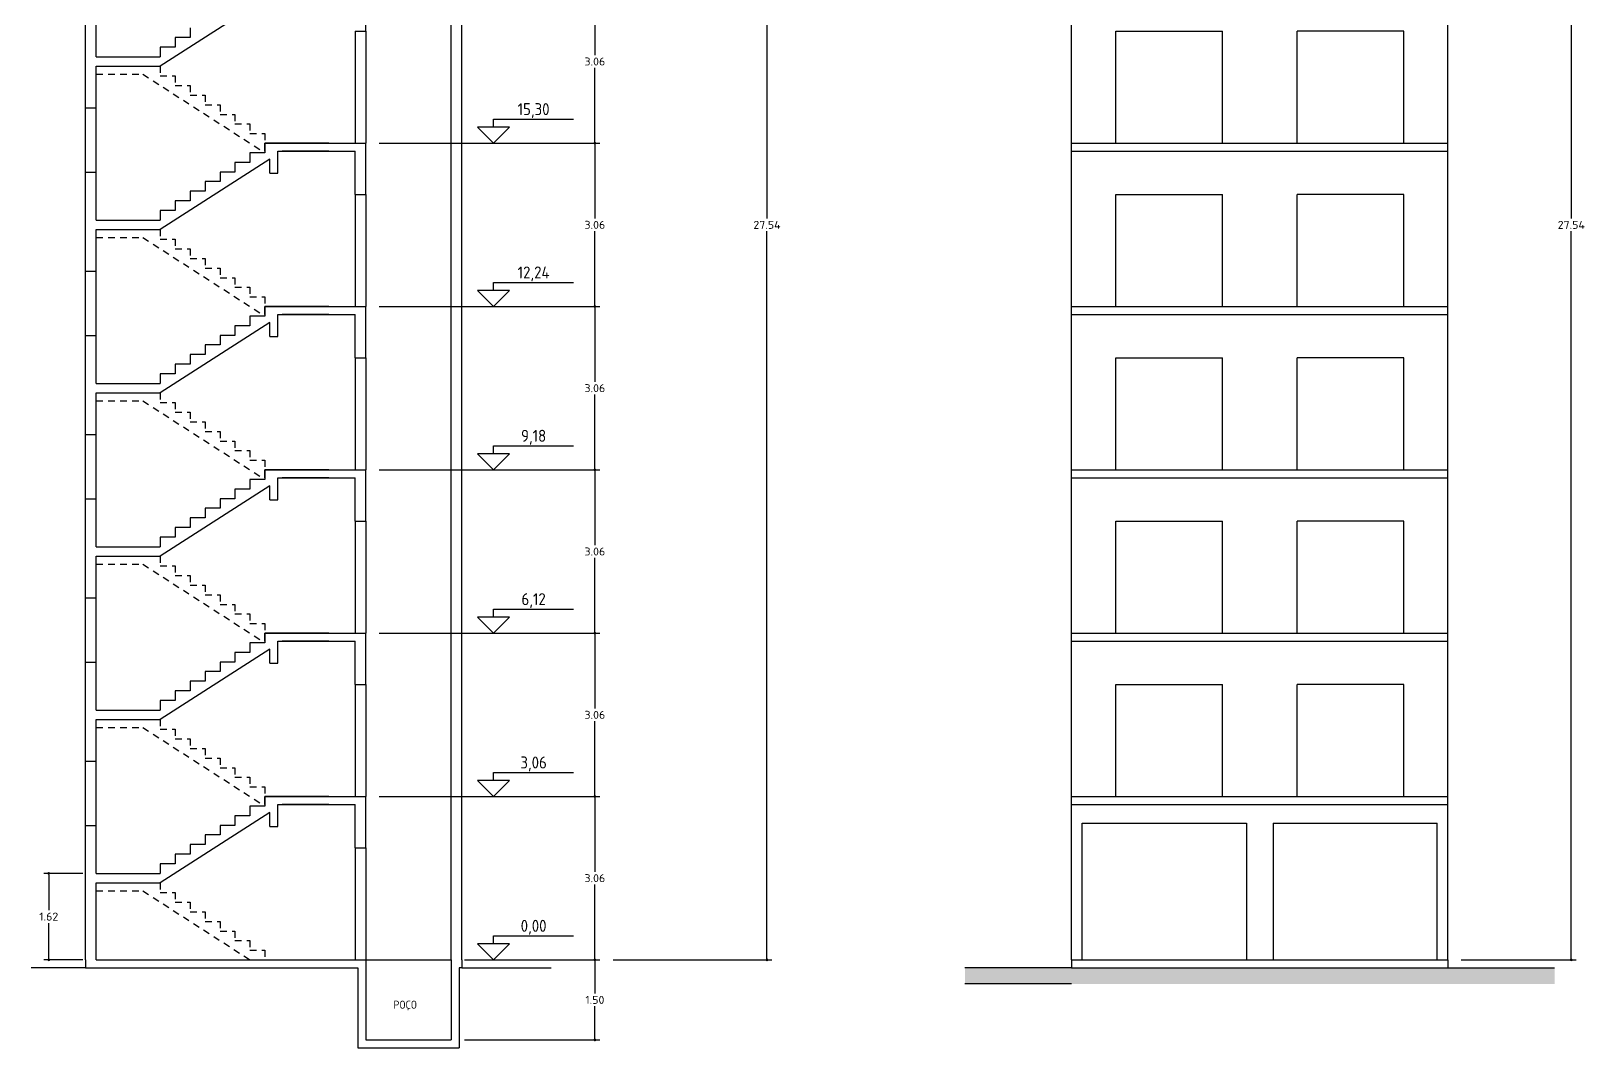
# Model space of a CAD drawing. Extents: x -45.1 to 25.3, y 0 to 51.8.
# Drawn here: x -42.15 to -13.03, y 18.2 to 37.25 of the extents above; entities that cross this region are included whole.
import ezdxf
from ezdxf.enums import TextEntityAlignment as Align

# ---------------------------------------------------------------- set-up
doc = ezdxf.new("R2010")
doc.units = 0
doc.header["$MEASUREMENT"] = 0
doc.linetypes.add('HIDDEN2', pattern=[0.1875, 0.125, -0.0625])
doc.layers.get('0').update_dxf_attribs({"linetype": 'CONTINUOUS'})
doc.layers.get('Defpoints').update_dxf_attribs({"linetype": 'CONTINUOUS'})
for name, color, linetype in [('COTA', 1, 'CONTINUOUS'), ('PAREDE', 4, 'CONTINUOUS'), ('PROJECAO', 1, 'HIDDEN2'), ('VISTA', 251, 'CONTINUOUS')]:
    doc.layers.add(name, color=color, linetype=linetype)
doc.styles.get("Standard").update_dxf_attribs({"font": 'isocp.shx', "width": 1.2})
doc.styles.add('TCTABELA-TXT', font='isocp.shx')
doc.dimstyles.new('eixos', dxfattribs={"dimscale": 0.5, "dimtxt": 0.3, "dimasz": 0.1, "dimexe": 0.18, "dimexo": 0.5, "dimgap": 0.09, "dimtad": 0, "dimtih": 1, "dimtoh": 1, "dimzin": 0, "dimdsep": 46, "dimtxsty": 'Standard', "dimblk": 'DOT', "dimcen": 0.09, "dimadec": 0, "dimazin": 0, "dimtfac": 1, "dimtofl": 0, "dimtmove": 0, "dimatfit": 3, "dimfxl": 1, "dimtolj": 1, "dimtzin": 0, "dimarcsym": 0})

# ---------------------------------------------------------------- blocks, each defined once
blk = doc.blocks.new('_Dot')
at = {"color": 0, "linetype": 'ByBlock', "lineweight": -2}
blk.add_line((-0.5, 0), (-1, 0), dxfattribs=at)
at = {"color": 0, "linetype": 'ByBlock', "const_width": 0.5}
blk.add_lwpolyline([(-0.25, 0, 1), (0.25, 0, 1)], format="xyb", close=True, dxfattribs=at)
blk = doc.blocks.new('*D71')
at = {"layer": 'COTA', "color": 0, "lineweight": -2, "transparency": 16777216}
for p, q in [((-41.179, 21.473), (-41.909, 21.473)), ((-41.819, 21.423), (-41.819, 20.783)), ((-41.819, 19.903), (-41.819, 20.543)), ((-41.179, 19.853), (-41.909, 19.853))]:
    blk.add_line(p, q, dxfattribs=at)
at = {"layer": 'Defpoints', "color": 0, "transparency": 16777216}
for p in [(-40.929, 21.473), (-41.819, 19.853), (-40.929, 19.853)]:
    blk.add_point(p, dxfattribs=at)
at = {"layer": 'COTA', "color": 0, "lineweight": -2, "transparency": 16777216, "xscale": 0.05, "yscale": 0.05, "zscale": 0.05}
for p, rotation in [((-41.819, 21.473), 90), ((-41.819, 19.853), 270)]:
    blk.add_blockref('_Dot', p, dxfattribs=dict(at, rotation=rotation))
at = {"layer": 'COTA', "color": 0, "transparency": 16777216, "insert": (-41.819, 20.663), "char_height": 0.15, "attachment_point": 5}
blk.add_mtext('\\A1;1.62', dxfattribs=at)
blk = doc.blocks.new('*D73')
at = {"layer": 'COTA', "color": 0, "lineweight": -2, "transparency": 16777216}
for p, q in [((-35.629, 22.913), (-31.495, 22.913)), ((-31.585, 22.863), (-31.585, 21.503)), ((-31.585, 19.903), (-31.585, 21.263)), ((-34.029, 19.853), (-31.495, 19.853))]:
    blk.add_line(p, q, dxfattribs=at)
at = {"layer": 'Defpoints', "color": 0, "transparency": 16777216}
for p in [(-35.879, 22.913), (-31.585, 22.913), (-34.279, 19.853)]:
    blk.add_point(p, dxfattribs=at)
at = {"layer": 'COTA', "color": 0, "lineweight": -2, "transparency": 16777216, "xscale": 0.05, "yscale": 0.05, "zscale": 0.05}
for p, rotation in [((-31.585, 22.913), 90), ((-31.585, 19.853), 270)]:
    blk.add_blockref('_Dot', p, dxfattribs=dict(at, rotation=rotation))
at = {"layer": 'COTA', "color": 0, "transparency": 16777216, "insert": (-31.585, 21.383), "char_height": 0.15, "attachment_point": 5}
blk.add_mtext('\\A1;3.06', dxfattribs=at)
blk = doc.blocks.new('*D74')
at = {"layer": 'COTA', "color": 0, "lineweight": -2, "transparency": 16777216}
for p, q in [((-34.029, 19.853), (-31.495, 19.853)), ((-31.585, 19.803), (-31.585, 19.223)), ((-31.585, 18.403), (-31.585, 18.983)), ((-34.029, 18.353), (-31.495, 18.353))]:
    blk.add_line(p, q, dxfattribs=at)
at = {"layer": 'Defpoints', "color": 0, "transparency": 16777216}
for p in [(-34.279, 19.853), (-34.279, 18.353), (-31.585, 18.353)]:
    blk.add_point(p, dxfattribs=at)
at = {"layer": 'COTA', "color": 0, "lineweight": -2, "transparency": 16777216, "xscale": 0.05, "yscale": 0.05, "zscale": 0.05}
for p, rotation in [((-31.585, 19.853), 90), ((-31.585, 18.353), 270)]:
    blk.add_blockref('_Dot', p, dxfattribs=dict(at, rotation=rotation))
at = {"layer": 'COTA', "color": 0, "transparency": 16777216, "insert": (-31.585, 19.103), "char_height": 0.15, "attachment_point": 5}
blk.add_mtext('\\A1;1.50', dxfattribs=at)
blk = doc.blocks.new('*D75')
at = {"layer": 'COTA', "color": 0, "lineweight": -2, "transparency": 16777216}
for p, q in [((-35.629, 25.973), (-31.495, 25.973)), ((-31.585, 25.923), (-31.585, 24.563)), ((-31.585, 22.963), (-31.585, 24.323)), ((-35.629, 22.913), (-31.495, 22.913))]:
    blk.add_line(p, q, dxfattribs=at)
at = {"layer": 'Defpoints', "color": 0, "transparency": 16777216}
for p in [(-35.879, 25.973), (-31.585, 25.973), (-35.879, 22.913)]:
    blk.add_point(p, dxfattribs=at)
at = {"layer": 'COTA', "color": 0, "lineweight": -2, "transparency": 16777216, "xscale": 0.05, "yscale": 0.05, "zscale": 0.05}
for p, rotation in [((-31.585, 25.973), 90), ((-31.585, 22.913), 270)]:
    blk.add_blockref('_Dot', p, dxfattribs=dict(at, rotation=rotation))
at = {"layer": 'COTA', "color": 0, "transparency": 16777216, "insert": (-31.585, 24.443), "char_height": 0.15, "attachment_point": 5}
blk.add_mtext('\\A1;3.06', dxfattribs=at)
blk = doc.blocks.new('*D76')
at = {"layer": 'COTA', "color": 0, "lineweight": -2, "transparency": 16777216}
for p, q in [((-35.629, 29.033), (-31.495, 29.033)), ((-31.585, 28.983), (-31.585, 27.623)), ((-31.585, 26.023), (-31.585, 27.383)), ((-35.629, 25.973), (-31.495, 25.973))]:
    blk.add_line(p, q, dxfattribs=at)
at = {"layer": 'Defpoints', "color": 0, "transparency": 16777216}
for p in [(-35.879, 29.033), (-31.585, 29.033), (-35.879, 25.973)]:
    blk.add_point(p, dxfattribs=at)
at = {"layer": 'COTA', "color": 0, "lineweight": -2, "transparency": 16777216, "xscale": 0.05, "yscale": 0.05, "zscale": 0.05}
for p, rotation in [((-31.585, 29.033), 90), ((-31.585, 25.973), 270)]:
    blk.add_blockref('_Dot', p, dxfattribs=dict(at, rotation=rotation))
at = {"layer": 'COTA', "color": 0, "transparency": 16777216, "insert": (-31.585, 27.503), "char_height": 0.15, "attachment_point": 5}
blk.add_mtext('\\A1;3.06', dxfattribs=at)
blk = doc.blocks.new('*D77')
at = {"layer": 'COTA', "color": 0, "lineweight": -2, "transparency": 16777216}
for p, q in [((-35.629, 32.093), (-31.495, 32.093)), ((-31.585, 32.043), (-31.585, 30.683)), ((-31.585, 29.083), (-31.585, 30.443)), ((-35.629, 29.033), (-31.495, 29.033))]:
    blk.add_line(p, q, dxfattribs=at)
at = {"layer": 'Defpoints', "color": 0, "transparency": 16777216}
for p in [(-35.879, 32.093), (-31.585, 32.093), (-35.879, 29.033)]:
    blk.add_point(p, dxfattribs=at)
at = {"layer": 'COTA', "color": 0, "lineweight": -2, "transparency": 16777216, "xscale": 0.05, "yscale": 0.05, "zscale": 0.05}
for p, rotation in [((-31.585, 32.093), 90), ((-31.585, 29.033), 270)]:
    blk.add_blockref('_Dot', p, dxfattribs=dict(at, rotation=rotation))
at = {"layer": 'COTA', "color": 0, "transparency": 16777216, "insert": (-31.585, 30.563), "char_height": 0.15, "attachment_point": 5}
blk.add_mtext('\\A1;3.06', dxfattribs=at)
blk = doc.blocks.new('*D78')
at = {"layer": 'COTA', "color": 0, "lineweight": -2, "transparency": 16777216}
for p, q in [((-35.629, 35.153), (-31.495, 35.153)), ((-31.585, 35.103), (-31.585, 33.743)), ((-31.585, 32.143), (-31.585, 33.503)), ((-35.629, 32.093), (-31.495, 32.093))]:
    blk.add_line(p, q, dxfattribs=at)
at = {"layer": 'Defpoints', "color": 0, "transparency": 16777216}
for p in [(-35.879, 35.153), (-31.585, 35.153), (-35.879, 32.093)]:
    blk.add_point(p, dxfattribs=at)
at = {"layer": 'COTA', "color": 0, "lineweight": -2, "transparency": 16777216, "xscale": 0.05, "yscale": 0.05, "zscale": 0.05}
for p, rotation in [((-31.585, 35.153), 90), ((-31.585, 32.093), 270)]:
    blk.add_blockref('_Dot', p, dxfattribs=dict(at, rotation=rotation))
at = {"layer": 'COTA', "color": 0, "transparency": 16777216, "insert": (-31.585, 33.623), "char_height": 0.15, "attachment_point": 5}
blk.add_mtext('\\A1;3.06', dxfattribs=at)
blk = doc.blocks.new('*D79')
at = {"layer": 'COTA', "color": 0, "lineweight": -2, "transparency": 16777216}
for p, q in [((-35.629, 38.213), (-31.495, 38.213)), ((-31.585, 38.163), (-31.585, 36.803)), ((-31.585, 35.203), (-31.585, 36.563)), ((-35.629, 35.153), (-31.495, 35.153))]:
    blk.add_line(p, q, dxfattribs=at)
at = {"layer": 'Defpoints', "color": 0, "transparency": 16777216}
for p in [(-35.879, 38.213), (-31.585, 38.213), (-35.879, 35.153)]:
    blk.add_point(p, dxfattribs=at)
at = {"layer": 'COTA', "color": 0, "lineweight": -2, "transparency": 16777216, "xscale": 0.05, "yscale": 0.05, "zscale": 0.05}
for p, rotation in [((-31.585, 38.213), 90), ((-31.585, 35.153), 270)]:
    blk.add_blockref('_Dot', p, dxfattribs=dict(at, rotation=rotation))
at = {"layer": 'COTA', "color": 0, "transparency": 16777216, "insert": (-31.585, 36.683), "char_height": 0.15, "attachment_point": 5}
blk.add_mtext('\\A1;3.06', dxfattribs=at)
blk = doc.blocks.new('*D86')
at = {"layer": 'COTA', "color": 0, "lineweight": -2, "transparency": 16777216}
for p, q in [((-31.245, 47.393), (-28.27, 47.393)), ((-28.36, 47.343), (-28.36, 33.743)), ((-28.36, 19.903), (-28.36, 33.503)), ((-31.245, 19.853), (-28.27, 19.853))]:
    blk.add_line(p, q, dxfattribs=at)
at = {"layer": 'Defpoints', "color": 0, "transparency": 16777216}
for p in [(-31.495, 47.393), (-31.495, 19.853), (-28.36, 19.853)]:
    blk.add_point(p, dxfattribs=at)
at = {"layer": 'COTA', "color": 0, "lineweight": -2, "transparency": 16777216, "xscale": 0.05, "yscale": 0.05, "zscale": 0.05}
for p, rotation in [((-28.36, 47.393), 90), ((-28.36, 19.853), 270)]:
    blk.add_blockref('_Dot', p, dxfattribs=dict(at, rotation=rotation))
at = {"layer": 'COTA', "color": 0, "transparency": 16777216, "insert": (-28.36, 33.623), "char_height": 0.15, "attachment_point": 5}
blk.add_mtext('\\A1;27.54', dxfattribs=at)
blk = doc.blocks.new('SE01')
for p, q in [((0, 0.2), (0, 0.3)), ((0, 0.3), (1, 0.3))]:
    blk.add_line(p, q)
blk.add_lwpolyline([(0, 0), (0.2, 0.2), (-0.2, 0.2)], close=True)
blk.add_attdef('100', text='', height=0.15).set_placement((0.5, 0.35), align=Align.CENTER)
blk = doc.blocks.new('*D94')
at = {"layer": 'COTA', "color": 0, "lineweight": -2, "transparency": 16777216}
for p, q in [((-15.351, 47.393), (-13.198, 47.393)), ((-13.288, 47.343), (-13.288, 33.743)), ((-13.288, 19.903), (-13.288, 33.503)), ((-15.351, 19.853), (-13.198, 19.853))]:
    blk.add_line(p, q, dxfattribs=at)
at = {"layer": 'Defpoints', "color": 0, "transparency": 16777216}
for p in [(-15.601, 47.393), (-13.288, 47.393), (-15.601, 19.853)]:
    blk.add_point(p, dxfattribs=at)
at = {"layer": 'COTA', "color": 0, "lineweight": -2, "transparency": 16777216, "xscale": 0.05, "yscale": 0.05, "zscale": 0.05}
for p, rotation in [((-13.288, 47.393), 90), ((-13.288, 19.853), 270)]:
    blk.add_blockref('_Dot', p, dxfattribs=dict(at, rotation=rotation))
at = {"layer": 'COTA', "color": 0, "transparency": 16777216, "insert": (-13.288, 33.623), "char_height": 0.15, "attachment_point": 5}
blk.add_mtext('\\A1;27.54', dxfattribs=at)

msp = doc.modelspace()

# ---------------------------------------------------------------- linework, layer by layer
for p, q in [((-22.651, 19.853), (-22.651, 48.693)), ((-15.601, 19.853), (-15.601, 48.693)), ((-21.826, 37.253), (-19.826, 37.253)), ((-21.826, 35.153), (-21.826, 37.253)), ((-19.826, 35.153), (-19.826, 37.253)), ((-16.426, 37.253), (-18.426, 37.253)), ((-18.426, 35.153), (-18.426, 37.253)), ((-16.426, 35.153), (-16.426, 37.253)), ((-22.651, 35.153), (-15.601, 35.153)), ((-22.651, 35.003), (-15.601, 35.003)), ((-21.826, 34.193), (-19.826, 34.193)), ((-21.826, 32.093), (-21.826, 34.193)), ((-19.826, 32.093), (-19.826, 34.193)), ((-16.426, 34.193), (-18.426, 34.193)), ((-18.426, 32.093), (-18.426, 34.193)), ((-16.426, 32.093), (-16.426, 34.193)), ((-22.651, 32.093), (-15.601, 32.093)), ((-22.651, 31.943), (-15.601, 31.943)), ((-21.826, 31.133), (-19.826, 31.133)), ((-21.826, 29.033), (-21.826, 31.133)), ((-19.826, 29.033), (-19.826, 31.133)), ((-16.426, 31.133), (-18.426, 31.133)), ((-18.426, 29.033), (-18.426, 31.133)), ((-16.426, 29.033), (-16.426, 31.133)), ((-22.651, 29.033), (-15.601, 29.033)), ((-22.651, 28.883), (-15.601, 28.883)), ((-21.826, 28.073), (-19.826, 28.073)), ((-21.826, 25.973), (-21.826, 28.073)), ((-19.826, 25.973), (-19.826, 28.073)), ((-16.426, 28.073), (-18.426, 28.073)), ((-18.426, 25.973), (-18.426, 28.073)), ((-16.426, 25.973), (-16.426, 28.073)), ((-22.651, 25.973), (-15.601, 25.973)), ((-22.651, 25.823), (-15.601, 25.823)), ((-21.826, 22.913), (-21.826, 25.013)), ((-21.826, 25.013), (-19.826, 25.013)), ((-19.826, 22.913), (-19.826, 25.013)), ((-16.426, 25.013), (-18.426, 25.013)), ((-18.426, 22.913), (-18.426, 25.013)), ((-16.426, 22.913), (-16.426, 25.013)), ((-22.651, 22.913), (-15.601, 22.913)), ((-22.651, 22.763), (-15.601, 22.763)), ((-22.451, 19.853), (-22.451, 22.413)), ((-22.451, 22.413), (-19.376, 22.413)), ((-19.376, 22.413), (-19.376, 19.853)), ((-18.876, 22.413), (-18.876, 19.853)), ((-18.876, 22.413), (-15.801, 22.413)), ((-15.801, 19.853), (-15.801, 22.413)), ((-22.651, 19.853), (-15.601, 19.853)), ((-22.651, 19.853), (-22.651, 19.703)), ((-15.601, 19.853), (-15.601, 19.703))]:
    msp.add_line(p, q)
at = {"layer": 'PAREDE'}
for p, q in [((-35.879, 37.253), (-35.879, 38.213)), ((-34.279, 35.153), (-34.279, 38.213)), ((-34.079, 35.153), (-34.079, 38.213)), ((-37.679, 37.913), (-39.732, 36.593)), ((-41.129, 35.813), (-41.129, 37.673)), ((-40.929, 36.773), (-40.929, 37.673)), ((-39.169, 37.313), (-39.169, 37.133)), ((-39.169, 37.133), (-39.449, 37.133)), ((-39.449, 37.133), (-39.449, 36.953)), ((-36.079, 37.253), (-35.879, 37.253)), ((-40.929, 36.773), (-39.729, 36.773)), ((-39.449, 36.953), (-39.729, 36.953)), ((-39.729, 36.953), (-39.729, 36.773)), ((-40.929, 36.593), (-39.729, 36.593)), ((-40.929, 35.813), (-40.929, 36.593)), ((-41.129, 35.813), (-40.929, 35.813)), ((-37.769, 34.973), (-38.049, 34.973)), ((-38.049, 34.973), (-38.049, 34.793)), ((-37.769, 35.153), (-35.879, 35.153)), ((-37.769, 35.003), (-37.769, 35.153)), ((-36.569, 35.153), (-37.769, 35.153)), ((-37.769, 35.153), (-37.769, 34.973)), ((-37.529, 35.003), (-36.079, 35.003)), ((-37.529, 34.593), (-37.529, 35.003)), ((-36.569, 35.003), (-37.445, 35.003)), ((-36.079, 34.193), (-36.079, 35.003)), ((-35.879, 34.193), (-35.879, 35.153)), ((-34.279, 32.093), (-34.279, 35.153)), ((-34.079, 32.093), (-34.079, 35.153)), ((-37.679, 34.853), (-39.732, 33.533)), ((-38.049, 34.793), (-38.329, 34.793)), ((-38.329, 34.793), (-38.329, 34.613)), ((-37.679, 34.593), (-37.679, 34.853)), ((-41.129, 34.613), (-40.929, 34.613)), ((-41.129, 32.753), (-41.129, 34.613)), ((-40.929, 33.713), (-40.929, 34.613)), ((-38.609, 34.433), (-38.889, 34.433)), ((-38.889, 34.433), (-38.889, 34.253)), ((-38.329, 34.613), (-38.609, 34.613)), ((-38.609, 34.613), (-38.609, 34.433)), ((-37.679, 34.593), (-37.529, 34.593)), ((-39.169, 34.073), (-39.449, 34.073)), ((-39.449, 34.073), (-39.449, 33.893)), ((-38.889, 34.253), (-39.169, 34.253)), ((-39.169, 34.253), (-39.169, 34.073)), ((-36.079, 34.193), (-35.879, 34.193)), ((-39.449, 33.893), (-39.729, 33.893)), ((-39.729, 33.893), (-39.729, 33.713)), ((-40.929, 33.713), (-39.729, 33.713)), ((-40.929, 33.533), (-39.729, 33.533)), ((-40.929, 32.753), (-40.929, 33.533)), ((-41.129, 32.753), (-40.929, 32.753)), ((-37.769, 32.093), (-35.879, 32.093)), ((-37.769, 31.943), (-37.769, 32.093)), ((-36.569, 32.093), (-37.769, 32.093)), ((-37.769, 32.093), (-37.769, 31.913)), ((-35.879, 31.133), (-35.879, 32.093)), ((-34.279, 29.033), (-34.279, 32.093)), ((-34.079, 29.033), (-34.079, 32.093)), ((-37.679, 31.793), (-39.732, 30.473)), ((-37.769, 31.913), (-38.049, 31.913)), ((-38.049, 31.913), (-38.049, 31.733)), ((-37.679, 31.533), (-37.679, 31.793)), ((-37.529, 31.943), (-36.079, 31.943)), ((-37.529, 31.533), (-37.529, 31.943)), ((-36.569, 31.943), (-37.445, 31.943)), ((-36.079, 31.133), (-36.079, 31.943)), ((-41.129, 31.553), (-40.929, 31.553)), ((-41.129, 29.693), (-41.129, 31.553)), ((-40.929, 30.653), (-40.929, 31.553)), ((-38.329, 31.553), (-38.609, 31.553)), ((-38.609, 31.553), (-38.609, 31.373)), ((-38.049, 31.733), (-38.329, 31.733)), ((-38.329, 31.733), (-38.329, 31.553)), ((-37.679, 31.533), (-37.529, 31.533)), ((-38.889, 31.193), (-39.169, 31.193)), ((-39.169, 31.193), (-39.169, 31.013)), ((-38.609, 31.373), (-38.889, 31.373)), ((-38.889, 31.373), (-38.889, 31.193)), ((-39.169, 31.013), (-39.449, 31.013)), ((-39.449, 31.013), (-39.449, 30.833)), ((-36.079, 31.133), (-35.879, 31.133)), ((-40.929, 30.653), (-39.729, 30.653)), ((-39.449, 30.833), (-39.729, 30.833)), ((-39.729, 30.833), (-39.729, 30.653)), ((-40.929, 30.473), (-39.729, 30.473)), ((-40.929, 29.693), (-40.929, 30.473)), ((-41.129, 29.693), (-40.929, 29.693)), ((-37.769, 28.853), (-38.049, 28.853)), ((-38.049, 28.853), (-38.049, 28.673)), ((-37.769, 29.033), (-35.879, 29.033)), ((-37.769, 28.883), (-37.769, 29.033)), ((-36.569, 29.033), (-37.769, 29.033)), ((-37.769, 29.033), (-37.769, 28.853)), ((-37.529, 28.883), (-36.079, 28.883)), ((-37.529, 28.473), (-37.529, 28.883)), ((-36.569, 28.883), (-37.445, 28.883)), ((-36.079, 28.073), (-36.079, 28.883)), ((-35.879, 28.073), (-35.879, 29.033)), ((-34.279, 25.973), (-34.279, 29.033)), ((-34.079, 25.973), (-34.079, 29.033)), ((-37.679, 28.733), (-39.732, 27.413)), ((-38.049, 28.673), (-38.329, 28.673)), ((-38.329, 28.673), (-38.329, 28.493)), ((-37.679, 28.473), (-37.679, 28.733)), ((-41.129, 28.493), (-40.929, 28.493)), ((-41.129, 26.633), (-41.129, 28.493)), ((-40.929, 27.593), (-40.929, 28.493)), ((-38.609, 28.313), (-38.889, 28.313)), ((-38.889, 28.313), (-38.889, 28.133)), ((-38.329, 28.493), (-38.609, 28.493)), ((-38.609, 28.493), (-38.609, 28.313)), ((-37.679, 28.473), (-37.529, 28.473)), ((-39.169, 27.953), (-39.449, 27.953)), ((-39.449, 27.953), (-39.449, 27.773)), ((-38.889, 28.133), (-39.169, 28.133)), ((-39.169, 28.133), (-39.169, 27.953)), ((-36.079, 28.073), (-35.879, 28.073)), ((-39.449, 27.773), (-39.729, 27.773)), ((-39.729, 27.773), (-39.729, 27.593)), ((-40.929, 27.593), (-39.729, 27.593)), ((-40.929, 27.413), (-39.729, 27.413)), ((-40.929, 26.633), (-40.929, 27.413)), ((-41.129, 26.633), (-40.929, 26.633)), ((-37.769, 25.973), (-35.879, 25.973)), ((-37.769, 25.823), (-37.769, 25.973)), ((-36.569, 25.973), (-37.769, 25.973)), ((-37.769, 25.973), (-37.769, 25.793)), ((-35.879, 25.013), (-35.879, 25.973)), ((-34.279, 22.913), (-34.279, 25.973)), ((-34.079, 22.913), (-34.079, 25.973)), ((-37.679, 25.673), (-39.732, 24.353)), ((-37.769, 25.793), (-38.049, 25.793)), ((-38.049, 25.793), (-38.049, 25.613)), ((-37.679, 25.413), (-37.679, 25.673)), ((-37.529, 25.823), (-36.079, 25.823)), ((-37.529, 25.413), (-37.529, 25.823)), ((-36.569, 25.823), (-37.445, 25.823)), ((-36.079, 25.013), (-36.079, 25.823)), ((-41.129, 23.573), (-41.129, 25.433)), ((-41.129, 25.433), (-40.929, 25.433)), ((-40.929, 24.533), (-40.929, 25.433)), ((-38.329, 25.433), (-38.609, 25.433)), ((-38.609, 25.433), (-38.609, 25.253)), ((-38.049, 25.613), (-38.329, 25.613)), ((-38.329, 25.613), (-38.329, 25.433)), ((-37.679, 25.413), (-37.529, 25.413)), ((-38.889, 25.073), (-39.169, 25.073)), ((-39.169, 25.073), (-39.169, 24.893)), ((-38.609, 25.253), (-38.889, 25.253)), ((-38.889, 25.253), (-38.889, 25.073)), ((-39.169, 24.893), (-39.449, 24.893)), ((-39.449, 24.893), (-39.449, 24.713)), ((-36.079, 25.013), (-35.879, 25.013)), ((-40.929, 24.533), (-39.729, 24.533)), ((-39.449, 24.713), (-39.729, 24.713)), ((-39.729, 24.713), (-39.729, 24.533)), ((-40.929, 24.353), (-39.729, 24.353)), ((-40.929, 23.573), (-40.929, 24.353)), ((-41.129, 23.573), (-40.929, 23.573)), ((-37.769, 22.733), (-38.049, 22.733)), ((-38.049, 22.733), (-38.049, 22.553)), ((-37.769, 22.913), (-35.879, 22.913)), ((-37.769, 22.763), (-37.769, 22.913)), ((-36.569, 22.913), (-37.769, 22.913)), ((-37.769, 22.913), (-37.769, 22.733)), ((-37.529, 22.353), (-37.529, 22.763)), ((-37.529, 22.763), (-36.079, 22.763)), ((-36.569, 22.763), (-37.445, 22.763)), ((-36.079, 21.953), (-36.079, 22.763)), ((-35.879, 21.953), (-35.879, 22.913)), ((-34.279, 19.853), (-34.279, 22.913)), ((-34.079, 19.853), (-34.079, 22.913)), ((-37.679, 22.613), (-39.732, 21.293)), ((-38.049, 22.553), (-38.329, 22.553)), ((-38.329, 22.553), (-38.329, 22.373)), ((-37.679, 22.353), (-37.679, 22.613)), ((-41.129, 19.853), (-41.129, 22.373)), ((-41.129, 22.373), (-40.929, 22.373)), ((-40.929, 21.473), (-40.929, 22.373)), ((-38.609, 22.193), (-38.889, 22.193)), ((-38.889, 22.193), (-38.889, 22.013)), ((-38.329, 22.373), (-38.609, 22.373)), ((-38.609, 22.373), (-38.609, 22.193)), ((-37.679, 22.353), (-37.529, 22.353)), ((-38.889, 22.013), (-39.169, 22.013)), ((-39.169, 22.013), (-39.169, 21.833)), ((-36.079, 21.953), (-35.879, 21.953)), ((-39.449, 21.653), (-39.729, 21.653)), ((-39.729, 21.653), (-39.729, 21.473)), ((-39.169, 21.833), (-39.449, 21.833)), ((-39.449, 21.833), (-39.449, 21.653)), ((-40.929, 21.473), (-39.729, 21.473)), ((-40.929, 19.853), (-40.929, 21.293)), ((-40.929, 21.293), (-39.729, 21.293)), ((-41.129, 19.853), (-41.129, 19.703)), ((-40.929, 19.853), (-35.879, 19.853)), ((-35.879, 19.853), (-35.879, 18.353)), ((-34.279, 19.853), (-34.279, 18.353)), ((-34.079, 19.853), (-34.079, 19.703)), ((-41.129, 19.703), (-42.15, 19.703)), ((-34.079, 19.703), (-32.407, 19.703)), ((-35.879, 18.353), (-34.279, 18.353))]:
    msp.add_line(p, q, dxfattribs=at)
at = {"layer": 'PROJECAO'}
for p, q in [((-40.929, 36.443), (-40.053, 36.443)), ((-40.053, 36.443), (-37.769, 34.975)), ((-39.729, 36.593), (-39.729, 36.413)), ((-39.729, 36.413), (-39.449, 36.413)), ((-39.449, 36.413), (-39.449, 36.233)), ((-39.449, 36.233), (-39.169, 36.233)), ((-39.169, 36.233), (-39.169, 36.053)), ((-39.169, 36.053), (-38.889, 36.053)), ((-38.889, 36.053), (-38.889, 35.873)), ((-38.889, 35.873), (-38.609, 35.873)), ((-38.609, 35.873), (-38.609, 35.693)), ((-38.609, 35.693), (-38.329, 35.693)), ((-38.329, 35.693), (-38.329, 35.513)), ((-38.329, 35.513), (-38.049, 35.513)), ((-38.049, 35.513), (-38.049, 35.333)), ((-38.049, 35.333), (-37.769, 35.333)), ((-37.769, 35.333), (-37.769, 35.153)), ((-39.729, 33.533), (-39.729, 33.353)), ((-40.929, 33.383), (-40.053, 33.383)), ((-40.053, 33.383), (-37.769, 31.915)), ((-39.729, 33.353), (-39.449, 33.353)), ((-39.449, 33.353), (-39.449, 33.173)), ((-39.449, 33.173), (-39.169, 33.173)), ((-39.169, 33.173), (-39.169, 32.993)), ((-39.169, 32.993), (-38.889, 32.993)), ((-38.889, 32.993), (-38.889, 32.813)), ((-38.889, 32.813), (-38.609, 32.813)), ((-38.609, 32.813), (-38.609, 32.633)), ((-38.609, 32.633), (-38.329, 32.633)), ((-38.329, 32.633), (-38.329, 32.453)), ((-38.329, 32.453), (-38.049, 32.453)), ((-38.049, 32.453), (-38.049, 32.273)), ((-38.049, 32.273), (-37.769, 32.273)), ((-37.769, 32.273), (-37.769, 32.093)), ((-40.929, 30.323), (-40.053, 30.323)), ((-40.053, 30.323), (-37.769, 28.855)), ((-39.729, 30.473), (-39.729, 30.293)), ((-39.729, 30.293), (-39.449, 30.293)), ((-39.449, 30.293), (-39.449, 30.113)), ((-39.449, 30.113), (-39.169, 30.113)), ((-39.169, 30.113), (-39.169, 29.933)), ((-39.169, 29.933), (-38.889, 29.933)), ((-38.889, 29.933), (-38.889, 29.753)), ((-38.889, 29.753), (-38.609, 29.753)), ((-38.609, 29.753), (-38.609, 29.573)), ((-38.609, 29.573), (-38.329, 29.573)), ((-38.329, 29.573), (-38.329, 29.393)), ((-38.329, 29.393), (-38.049, 29.393)), ((-38.049, 29.393), (-38.049, 29.213)), ((-38.049, 29.213), (-37.769, 29.213)), ((-37.769, 29.213), (-37.769, 29.033)), ((-39.729, 27.413), (-39.729, 27.233)), ((-40.929, 27.263), (-40.053, 27.263)), ((-40.053, 27.263), (-37.769, 25.795)), ((-39.729, 27.233), (-39.449, 27.233)), ((-39.449, 27.233), (-39.449, 27.053)), ((-39.449, 27.053), (-39.169, 27.053)), ((-39.169, 27.053), (-39.169, 26.873)), ((-39.169, 26.873), (-38.889, 26.873)), ((-38.889, 26.873), (-38.889, 26.693)), ((-38.889, 26.693), (-38.609, 26.693)), ((-38.609, 26.693), (-38.609, 26.513)), ((-38.609, 26.513), (-38.329, 26.513)), ((-38.329, 26.513), (-38.329, 26.333)), ((-38.329, 26.333), (-38.049, 26.333)), ((-38.049, 26.333), (-38.049, 26.153)), ((-38.049, 26.153), (-37.769, 26.153)), ((-37.769, 26.153), (-37.769, 25.973)), ((-40.929, 24.203), (-40.053, 24.203)), ((-40.053, 24.203), (-37.769, 22.735)), ((-39.729, 24.353), (-39.729, 24.173)), ((-39.729, 24.173), (-39.449, 24.173)), ((-39.449, 24.173), (-39.449, 23.993)), ((-39.449, 23.993), (-39.169, 23.993)), ((-39.169, 23.993), (-39.169, 23.813)), ((-39.169, 23.813), (-38.889, 23.813)), ((-38.889, 23.813), (-38.889, 23.633)), ((-38.889, 23.633), (-38.609, 23.633)), ((-38.609, 23.633), (-38.609, 23.453)), ((-38.609, 23.453), (-38.329, 23.453)), ((-38.329, 23.453), (-38.329, 23.273)), ((-38.329, 23.273), (-38.049, 23.273)), ((-38.049, 23.273), (-38.049, 23.093)), ((-38.049, 23.093), (-37.769, 23.093)), ((-37.769, 23.093), (-37.769, 22.913)), ((-39.729, 21.293), (-39.729, 21.113)), ((-40.929, 21.143), (-40.053, 21.143)), ((-40.053, 21.143), (-38.047, 19.853)), ((-39.729, 21.113), (-39.449, 21.113)), ((-39.449, 21.113), (-39.449, 20.933)), ((-39.449, 20.933), (-39.169, 20.933)), ((-39.169, 20.933), (-39.169, 20.753)), ((-39.169, 20.753), (-38.889, 20.753)), ((-38.889, 20.753), (-38.889, 20.573)), ((-38.889, 20.573), (-38.609, 20.573)), ((-38.609, 20.573), (-38.609, 20.393)), ((-38.609, 20.393), (-38.329, 20.393)), ((-38.329, 20.393), (-38.329, 20.213)), ((-38.329, 20.213), (-38.049, 20.213)), ((-38.049, 20.213), (-38.049, 20.033)), ((-38.049, 20.033), (-37.769, 20.033)), ((-37.769, 20.033), (-37.769, 19.853))]:
    msp.add_line(p, q, dxfattribs=at)
at = {"layer": 'VISTA'}
for p, q in [((-36.079, 37.253), (-36.079, 35.153)), ((-35.879, 37.253), (-35.879, 35.153)), ((-41.129, 35.153), (-41.129, 35.813)), ((-40.929, 35.153), (-40.929, 35.813)), ((-41.129, 34.613), (-41.129, 35.153)), ((-40.929, 34.613), (-40.929, 35.153)), ((-36.079, 34.193), (-36.079, 32.093)), ((-35.879, 34.193), (-35.879, 32.093)), ((-41.129, 32.093), (-41.129, 32.753)), ((-40.929, 32.093), (-40.929, 32.753)), ((-41.129, 31.553), (-41.129, 32.093)), ((-40.929, 31.553), (-40.929, 32.093)), ((-36.079, 31.133), (-36.079, 29.033)), ((-35.879, 31.133), (-35.879, 29.033)), ((-41.129, 29.033), (-41.129, 29.693)), ((-40.929, 29.033), (-40.929, 29.693)), ((-41.129, 28.493), (-41.129, 29.033)), ((-40.929, 28.493), (-40.929, 29.033)), ((-36.079, 28.073), (-36.079, 25.973)), ((-35.879, 28.073), (-35.879, 25.973)), ((-41.129, 25.973), (-41.129, 26.633)), ((-40.929, 25.973), (-40.929, 26.633)), ((-41.129, 25.433), (-41.129, 25.973)), ((-40.929, 25.433), (-40.929, 25.973)), ((-36.079, 25.013), (-36.079, 22.913)), ((-35.879, 25.013), (-35.879, 22.913)), ((-41.129, 22.913), (-41.129, 23.573)), ((-40.929, 22.913), (-40.929, 23.573)), ((-41.129, 22.373), (-41.129, 22.913)), ((-40.929, 22.373), (-40.929, 22.913)), ((-36.079, 21.953), (-36.079, 19.853)), ((-35.879, 21.953), (-35.879, 19.853)), ((-35.879, 19.853), (-34.279, 19.853)), ((-41.129, 19.703), (-36.029, 19.703)), ((-36.029, 19.703), (-36.029, 18.203)), ((-34.129, 19.703), (-34.129, 18.203)), ((-34.079, 19.703), (-34.129, 19.703)), ((-22.651, 19.703), (-24.651, 19.703)), ((-22.651, 19.703), (-15.601, 19.703)), ((-15.601, 19.703), (-13.601, 19.703)), ((-22.651, 19.403), (-24.651, 19.403)), ((-36.029, 18.203), (-34.129, 18.203))]:
    msp.add_line(p, q, dxfattribs=at)
msp.add_solid([(-24.651, 19.403), (-13.601, 19.403), (-24.651, 19.703), (-13.601, 19.703)], dxfattribs=at)

# ---------------------------------------------------------------- block references
at = {"xscale": 1.5, "yscale": 1.5, "zscale": 1.5}
for p, values in [((-33.483, 35.153), {'100': '15,30'}), ((-33.483, 32.093), {'100': '12,24'}), ((-33.483, 29.033), {'100': '9,18'}), ((-33.483, 25.973), {'100': '6,12'}), ((-33.483, 22.913), {'100': '3,06'}), ((-33.483, 19.853), {'100': '0,00'})]:
    msp.add_blockref('SE01', p, dxfattribs=at).add_auto_attribs(values)

# ---------------------------------------------------------------- texts
at = {"style": 'TCTABELA-TXT'}
msp.add_text('POÇO', height=0.15, dxfattribs=at).set_placement((-35.358, 18.938))

# ---------------------------------------------------------------- dimensions: what is measured, and where the dimension line sits
at = {"layer": 'COTA'}
for base, p1, p2, picture, middle in [((-28.36, 19.853), (-31.495, 47.393), (-31.495, 19.853), '*D86', (-28.36, 33.623)), ((-13.288, 47.393), (-15.601, 19.853), (-15.601, 47.393), '*D94', (-13.288, 33.623)), ((-31.585, 22.913), (-34.279, 19.853), (-35.879, 22.913), '*D73', (-31.585, 21.383)), ((-41.819, 19.853), (-40.929, 21.473), (-40.929, 19.853), '*D71', (-41.819, 20.663))]:
    dim = msp.add_linear_dim(base=base, p1=p1, p2=p2, angle=90, dimstyle='eixos', dxfattribs=at)
    dim.commit()
    dim.dimension.update_dxf_attribs({"geometry": picture, "text_midpoint": middle})
for base, p1, p2, picture, middle in [((-31.585, 38.213), (-35.879, 35.153), (-35.879, 38.213), '*D79', (-31.585, 36.683)), ((-31.585, 35.153), (-35.879, 32.093), (-35.879, 35.153), '*D78', (-31.585, 33.623)), ((-31.585, 32.093), (-35.879, 29.033), (-35.879, 32.093), '*D77', (-31.585, 30.563)), ((-31.585, 29.033), (-35.879, 25.973), (-35.879, 29.033), '*D76', (-31.585, 27.503)), ((-31.585, 25.973), (-35.879, 22.913), (-35.879, 25.973), '*D75', (-31.585, 24.443)), ((-31.585, 18.353), (-34.279, 19.853), (-34.279, 18.353), '*D74', (-31.585, 19.103))]:
    dim = msp.add_linear_dim(base=base, p1=p1, p2=p2, angle=90, dimstyle='eixos', override={"dimtmove": 1}, dxfattribs=at)
    dim.commit()
    dim.dimension.update_dxf_attribs({"geometry": picture, "text_midpoint": middle})

doc.saveas('drawing.dxf')
